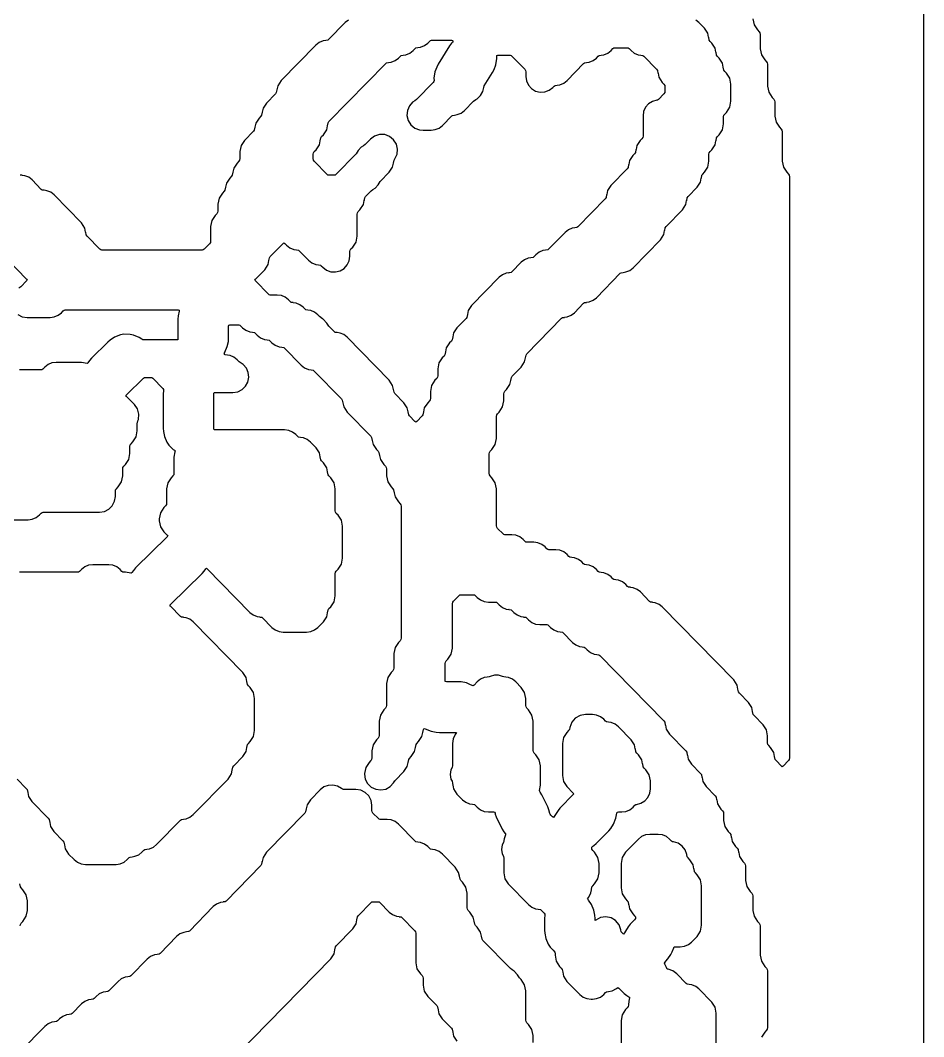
# Model space of a CAD drawing. Header units: millimetres. Extents: x 10 to 410, y 18 to 283.
# Drawn here: x 113.76 to 142.27, y 220 to 252.06 of the extents above; entities that cross this region are included whole.
import ezdxf

# ---------------------------------------------------------------- set-up
doc = ezdxf.new("R2010")
doc.units = ezdxf.units.MM
doc.layers.add('CUT', color=1, linetype='Continuous')

msp = doc.modelspace()

# ---------------------------------------------------------------- linework, layer by layer
at = {"layer": 'CUT'}
for points in [[(121.134, 157), (129.134, 157), (129.134, 160), (142.2679, 160), (142.2679, 280), (129.134, 280), (129.134, 283), (121.134, 283), (121.134, 280), (100.134, 280), (100.134, 283), (92.134, 283), (92.134, 280), (79, 280), (79, 160), (92.134, 160), (92.134, 157), (100.134, 157), (100.134, 160), (121.134, 160)], [(121.4755, 244.1918), (121.5812, 244.3527), (121.6058, 244.4782), (121.6088, 244.4776), (121.627, 244.5702), (121.6522, 244.6085), (122.0528, 245.0179), (122.0807, 245.0385), (122.1086, 245.0179), (122.1649, 244.9604), (122.2691, 244.8789), (122.3911, 244.8276), (122.4772, 244.8161), (122.477, 244.8145), (122.5414, 244.8059), (122.5664, 244.7864), (122.8586, 244.4878), (122.9628, 244.4063), (123.0848, 244.3551), (123.171, 244.3436), (123.1708, 244.3419), (123.2352, 244.3334), (123.2602, 244.3138), (123.3046, 244.2684), (123.4221, 244.1794), (123.5604, 244.1286), (123.7076, 244.1202), (123.8508, 244.1552), (123.9775, 244.2304), (124.0769, 244.3393), (124.1402, 244.4724), (124.1619, 244.6182), (124.1619, 244.7616), (124.1707, 244.8065), (124.1959, 244.8448), (124.2505, 244.9006), (124.3561, 245.0615), (124.3932, 245.2504), (124.3932, 245.943), (124.402, 245.988), (124.4271, 246.0263), (124.4817, 246.0821), (124.5874, 246.243), (124.612, 246.3685), (124.6151, 246.3679), (124.6332, 246.4605), (124.6584, 246.4988), (124.8324, 246.6767), (124.8863, 246.7188), (124.9574, 246.762), (125.0556, 246.872), (125.1209, 246.9714), (125.4067, 247.2635), (125.5123, 247.4244), (125.537, 247.5499), (125.54, 247.5493), (125.5582, 247.642), (125.5861, 247.6845), (125.6522, 247.8335), (125.6668, 247.9959), (125.6283, 248.1544), (125.541, 248.292), (125.414, 248.3943), (125.2608, 248.4502), (125.0978, 248.4539), (124.9423, 248.405), (124.8108, 248.3086), (124.6476, 248.1419), (124.5937, 248.0997), (124.5227, 248.0566), (124.4245, 247.9466), (124.3592, 247.8471), (123.7226, 247.1967), (123.6976, 247.1772), (123.6662, 247.173), (123.5014, 247.173), (123.4699, 247.1772), (123.4449, 247.1967), (123.0396, 247.6109), (123.0145, 247.6492), (123.0057, 247.6941), (123.0057, 247.8333), (123.0145, 247.8783), (123.0396, 247.9166), (123.0943, 247.9724), (123.1999, 248.1333), (123.2245, 248.2588), (123.2276, 248.2582), (123.2457, 248.3508), (123.2709, 248.3891), (123.3255, 248.445), (123.4311, 248.6058), (123.4558, 248.7314), (123.4588, 248.7308), (123.477, 248.8234), (123.5021, 248.8617), (125.2949, 250.6936), (125.3199, 250.7131), (125.3843, 250.7217), (125.3841, 250.7233), (125.4703, 250.7348), (125.5922, 250.7861), (125.6965, 250.8676), (125.7574, 250.9298), (125.7824, 250.9494), (125.8468, 250.958), (125.8466, 250.9596), (125.9327, 250.9711), (126.0547, 251.0224), (126.1589, 251.1039), (126.2199, 251.1661), (126.2449, 251.1857), (126.3093, 251.1943), (126.3091, 251.1959), (126.3952, 251.2074), (126.5172, 251.2587), (126.6214, 251.3402), (126.6824, 251.4024), (126.7074, 251.422), (126.7388, 251.4262), (127.3661, 251.4262), (127.3976, 251.422), (127.4085, 251.4134), (127.419, 251.3987), (127.4002, 251.3709), (127.364, 251.3319), (127.3047, 251.2539), (126.9448, 250.669), (126.9019, 250.5809), (126.845, 250.4277), (126.8141, 250.235), (126.817, 250.1575), (126.8139, 250.1253), (126.7946, 250.0994), (126.2664, 249.5596), (126.2124, 249.5174), (126.1414, 249.4743), (126.0432, 249.3643), (126.0425, 249.3633), (125.9766, 249.2148), (125.9618, 249.053), (125.9996, 248.895), (126.0861, 248.7575), (126.212, 248.655), (126.3643, 248.5982), (126.4744, 248.5949), (126.4744, 248.5907), (126.7266, 248.5907), (126.8577, 248.6082), (126.9797, 248.6595), (127.0839, 248.741), (127.3761, 249.0395), (127.4011, 249.0591), (127.4655, 249.0677), (127.4653, 249.0693), (127.5515, 249.0808), (127.6734, 249.1321), (127.7777, 249.2136), (128.0652, 249.5074), (128.1337, 249.558), (128.1791, 249.581), (128.2865, 249.6846), (128.3585, 249.8153), (128.3841, 249.9392), (128.403, 249.9857), (128.6674, 250.4154), (128.7103, 250.5035), (128.7672, 250.6567), (128.7981, 250.8494), (128.7957, 250.9133), (128.8, 250.948), (128.8344, 250.9536), (129.2161, 250.9536), (129.2476, 250.9494), (129.2726, 250.9298), (129.6779, 250.5157), (129.703, 250.4774), (129.7118, 250.4324), (129.7118, 250.289), (129.7335, 250.1433), (129.7968, 250.0101), (129.8962, 249.9013), (130.023, 249.8261), (130.1662, 249.7911), (130.3133, 249.7995), (130.4517, 249.8503), (130.5692, 249.9393), (130.6136, 249.9847), (130.6386, 250.0042), (130.703, 250.0128), (130.7027, 250.0144), (130.7889, 250.0259), (130.9109, 250.0772), (131.0151, 250.1587), (131.5386, 250.6936), (131.5636, 250.7131), (131.628, 250.7217), (131.6277, 250.7233), (131.7139, 250.7348), (131.8359, 250.7861), (131.9401, 250.8676), (132.0011, 250.9298), (132.0261, 250.9494), (132.0904, 250.958), (132.0902, 250.9596), (132.1764, 250.9711), (132.2984, 251.0224), (132.4026, 251.1039), (132.4635, 251.1661), (132.4885, 251.1857), (132.52, 251.1899), (132.9161, 251.1899), (132.9475, 251.1857), (132.9725, 251.1661), (133.0335, 251.1039), (133.1377, 251.0224), (133.2597, 250.9711), (133.3458, 250.9596), (133.3456, 250.958), (133.41, 250.9494), (133.435, 250.9298), (133.8403, 250.5157), (133.8654, 250.4774), (133.8836, 250.3848), (133.8867, 250.3854), (133.9113, 250.2598), (134.0169, 250.099), (134.0715, 250.0431), (134.0967, 250.0048), (134.1055, 249.9599), (134.1055, 249.8207), (134.0967, 249.7757), (134.0715, 249.7374), (133.8975, 249.5596), (133.8725, 249.5401), (133.8456, 249.5365), (133.7077, 249.4974), (133.5866, 249.4207), (133.4922, 249.3129), (133.4323, 249.1827), (133.4118, 249.0409), (133.4118, 248.403), (133.403, 248.358), (133.3778, 248.3197), (133.3232, 248.2639), (133.2176, 248.103), (133.1929, 247.9775), (133.1899, 247.9781), (133.1717, 247.8855), (133.1466, 247.8471), (133.0919, 247.7913), (132.9863, 247.6305), (132.9617, 247.5049), (132.9586, 247.5055), (132.9405, 247.4129), (132.9153, 247.3746), (132.3982, 246.8462), (132.2926, 246.6853), (132.2679, 246.5598), (132.2649, 246.5604), (132.2467, 246.4677), (132.2216, 246.4294), (131.3538, 245.5427), (131.3288, 245.5232), (131.2644, 245.5146), (131.2646, 245.513), (131.1784, 245.5015), (131.0565, 245.4502), (130.9522, 245.3687), (130.4288, 244.8339), (130.4038, 244.8143), (130.3394, 244.8057), (130.3396, 244.8041), (130.2534, 244.7926), (130.1315, 244.7413), (130.0272, 244.6598), (129.9663, 244.5976), (129.9413, 244.578), (129.8769, 244.5694), (129.8771, 244.5678), (129.791, 244.5563), (129.669, 244.505), (129.5648, 244.4236), (129.2726, 244.125), (129.2476, 244.1055), (129.1832, 244.0969), (129.1834, 244.0953), (129.0972, 244.0838), (128.9752, 244.0325), (128.871, 243.951), (128.0045, 243.0656), (127.8989, 242.9047), (127.8743, 242.7792), (127.8712, 242.7798), (127.853, 242.6871), (127.8279, 242.6488), (127.542, 242.3567), (127.4364, 242.1959), (127.4118, 242.0703), (127.4087, 242.0709), (127.3905, 241.9783), (127.3654, 241.94), (127.3108, 241.8842), (127.2051, 241.7233), (127.1805, 241.5977), (127.1775, 241.5983), (127.1593, 241.5057), (127.1341, 241.4674), (127.0795, 241.4116), (126.9739, 241.2507), (126.9369, 241.0619), (126.9369, 240.8418), (126.928, 240.7968), (126.9029, 240.7585), (126.8483, 240.7027), (126.7427, 240.5419), (126.7056, 240.353), (126.7056, 240.133), (126.6968, 240.088), (126.6716, 240.0497), (126.617, 239.9939), (126.5114, 239.833), (126.4868, 239.7074), (126.4837, 239.708), (126.4656, 239.6154), (126.4404, 239.5771), (126.271, 239.404), (126.2431, 239.3834), (126.2152, 239.404), (126.0458, 239.5771), (126.0207, 239.6154), (126.0025, 239.708), (125.9995, 239.7074), (125.9748, 239.833), (125.8692, 239.9939), (125.5834, 240.286), (125.5582, 240.3243), (125.54, 240.4169), (125.537, 240.4163), (125.5123, 240.5419), (125.4067, 240.7027), (124.0777, 242.0607), (123.9735, 242.1422), (123.8515, 242.1935), (123.7653, 242.205), (123.7656, 242.2066), (123.7012, 242.2152), (123.6762, 242.2347), (123.5021, 242.4125), (123.4385, 242.5095), (123.3248, 242.6319), (123.299, 242.6455), (123.209, 242.7121), (123.1527, 242.7696), (123.0485, 242.851), (122.9265, 242.9023), (122.8404, 242.9138), (122.8406, 242.9154), (122.7762, 242.924), (122.7512, 242.9436), (122.6902, 243.0058), (122.586, 243.0873), (122.464, 243.1386), (122.3779, 243.1501), (122.3781, 243.1517), (122.3137, 243.1603), (122.2887, 243.1799), (122.2278, 243.2421), (122.1235, 243.3236), (122.0016, 243.3749), (121.8704, 243.3924), (121.6514, 243.3924), (121.62, 243.3966), (121.595, 243.4161), (121.1828, 243.8372), (121.1631, 243.865), (121.1828, 243.8927)]]:
    msp.add_lwpolyline(points, close=True, dxfattribs=at)
for points in [[(124.1191, 252.0662), (124.0148, 251.9847), (123.4914, 251.4499), (123.4664, 251.4304), (123.402, 251.4218), (123.4022, 251.4202), (123.316, 251.4087), (123.1941, 251.3574), (123.0898, 251.2759), (121.9921, 250.1542), (121.8865, 249.9933), (121.8618, 249.8678), (121.8588, 249.8684), (121.8406, 249.7757), (121.8155, 249.7374), (121.5296, 249.4453), (121.424, 249.2845), (121.3994, 249.1589), (121.3963, 249.1595), (121.3781, 249.0669), (121.353, 249.0286), (121.2984, 248.9728), (121.1927, 248.8119), (121.1681, 248.6863), (121.165, 248.6869), (121.1469, 248.5943), (121.1217, 248.556), (120.8359, 248.2639), (120.7302, 248.103), (120.6932, 247.9142), (120.6932, 247.6941), (120.6844, 247.6492), (120.6592, 247.6109), (120.6046, 247.555), (120.499, 247.3942), (120.4744, 247.2686), (120.4713, 247.2692), (120.4531, 247.1766), (120.428, 247.1383), (120.3734, 247.0825), (120.2677, 246.9216), (120.2431, 246.796), (120.2401, 246.7966), (120.2219, 246.704), (120.1967, 246.6657), (120.1421, 246.6099), (120.0365, 246.449), (119.9995, 246.2602), (119.9995, 246.0401), (119.9906, 245.9952), (119.9655, 245.9569), (119.9109, 245.901), (119.8053, 245.7402), (119.7682, 245.5513), (119.7682, 245.095), (119.7594, 245.05), (119.7342, 245.0117), (119.5602, 244.8339), (119.5352, 244.8143), (119.5037, 244.8101), (116.3327, 244.8101), (116.3013, 244.8143), (116.2763, 244.8339), (115.871, 245.248), (115.8458, 245.2863), (115.8277, 245.3789), (115.8246, 245.3783), (115.8, 245.5039), (115.6944, 245.6648), (114.8279, 246.5501), (114.7236, 246.6316), (114.6017, 246.6829), (114.5155, 246.6944), (114.5157, 246.696), (114.4513, 246.7046), (114.4263, 246.7242), (114.1341, 247.0227), (114.0299, 247.1042), (113.9079, 247.1555), (113.8217, 247.167), (113.822, 247.1686), (113.7576, 247.1772)], [(136.8805, 252.1027), (136.9175, 251.9138), (137.0231, 251.753), (137.0777, 251.6972), (137.1029, 251.6588), (137.1117, 251.6139), (137.1117, 251.1575), (137.1488, 250.9687), (137.2544, 250.8078), (137.309, 250.752), (137.3341, 250.7137), (137.343, 250.6687), (137.343, 249.9761), (137.38, 249.7873), (137.4856, 249.6264), (137.5402, 249.5706), (137.5654, 249.5323), (137.5742, 249.4873), (137.5742, 249.031), (137.6112, 248.8421), (137.7169, 248.6812), (137.7715, 248.6254), (137.7966, 248.5871), (137.8055, 248.5422), (137.8055, 247.6132), (137.8425, 247.4244), (137.9481, 247.2635), (138.0027, 247.2077), (138.0279, 247.1694), (138.0367, 247.1244), (138.0367, 228.7912), (138.0279, 228.7462), (138.0027, 228.7079), (137.8334, 228.5348), (137.8055, 228.5142), (137.7776, 228.5348), (137.6082, 228.7079), (137.583, 228.7462), (137.5649, 228.8388), (137.5618, 228.8382), (137.5372, 228.9638), (137.4316, 229.1247), (137.3769, 229.1805), (137.3518, 229.2188), (137.343, 229.2638), (137.343, 229.4838), (137.3059, 229.6727), (137.2003, 229.8335), (136.9144, 230.1256), (136.8893, 230.1639), (136.8711, 230.2566), (136.8681, 230.256), (136.8434, 230.3815), (136.7378, 230.5424), (136.4519, 230.8345), (136.4268, 230.8728), (136.4086, 230.9654), (136.4056, 230.9648), (136.3809, 231.0904), (136.2753, 231.2513), (134.0213, 233.5544), (133.9171, 233.6358), (133.7951, 233.6871), (133.709, 233.6986), (133.7092, 233.7002), (133.6448, 233.7088), (133.6198, 233.7284), (133.3276, 234.0269), (133.2234, 234.1084), (133.1014, 234.1597), (133.0152, 234.1712), (133.0154, 234.1728), (132.951, 234.1814), (132.926, 234.201), (132.8651, 234.2632), (132.7609, 234.3447), (132.6389, 234.396), (132.5527, 234.4075), (132.5529, 234.4091), (132.4885, 234.4177), (132.4635, 234.4372), (132.4026, 234.4995), (132.2984, 234.581), (132.1764, 234.6323), (132.0902, 234.6438), (132.0904, 234.6454), (132.0261, 234.654), (132.0011, 234.6735), (131.9401, 234.7358), (131.8359, 234.8173), (131.7139, 234.8686), (131.6277, 234.8801), (131.628, 234.8817), (131.5636, 234.8903), (131.5386, 234.9098), (131.4776, 234.9721), (131.3734, 235.0536), (131.2514, 235.1049), (131.1652, 235.1164), (131.1655, 235.118), (131.1011, 235.1266), (131.0761, 235.1461), (131.0151, 235.2084), (130.9109, 235.2899), (130.7889, 235.3411), (130.6578, 235.3586), (130.4388, 235.3586), (130.4073, 235.3628), (130.3823, 235.3824), (130.3214, 235.4447), (130.2172, 235.5261), (130.0952, 235.5774), (129.964, 235.5949), (129.745, 235.5949), (129.7136, 235.5991), (129.6886, 235.6187), (129.6276, 235.6809), (129.5234, 235.7624), (129.4014, 235.8137), (129.2703, 235.8312), (129.0513, 235.8312), (129.0198, 235.8354), (128.9948, 235.855), (128.8208, 236.0328), (128.7957, 236.0711), (128.7868, 236.1161), (128.7868, 237.2813), (128.7498, 237.4701), (128.6442, 237.631), (128.5896, 237.6868), (128.5644, 237.7251), (128.5556, 237.7701), (128.5556, 238.3818), (128.5644, 238.4268), (128.5896, 238.4651), (128.6442, 238.5209), (128.7498, 238.6818), (128.7868, 238.8706), (128.7868, 239.5632), (128.7957, 239.6082), (128.8208, 239.6465), (128.8754, 239.7023), (128.981, 239.8632), (129.0181, 240.0521), (129.0181, 240.2721), (129.0269, 240.3171), (129.0521, 240.3554), (129.1067, 240.4112), (129.2123, 240.5721), (129.2369, 240.6976), (129.24, 240.697), (129.2581, 240.7897), (129.2833, 240.828), (129.5692, 241.1201), (129.6748, 241.2809), (129.6994, 241.4065), (129.7025, 241.4059), (129.7206, 241.4985), (129.7458, 241.5368), (130.8448, 242.6598), (130.8698, 242.6793), (130.9342, 242.6879), (130.934, 242.6895), (131.0202, 242.701), (131.1421, 242.7523), (131.2464, 242.8338), (131.5386, 243.1324), (131.5636, 243.1519), (131.628, 243.1605), (131.6277, 243.1621), (131.7139, 243.1736), (131.8359, 243.2249), (131.9401, 243.3064), (132.6948, 244.0775), (132.7198, 244.0971), (132.7842, 244.1057), (132.784, 244.1073), (132.8701, 244.1188), (132.9921, 244.1701), (133.0963, 244.2515), (133.9629, 245.1369), (134.0685, 245.2978), (134.0931, 245.4234), (134.0962, 245.4228), (134.1143, 245.5154), (134.1395, 245.5537), (134.6566, 246.0821), (134.7622, 246.243), (134.7868, 246.3685), (134.7899, 246.3679), (134.8081, 246.4605), (134.8332, 246.4988), (135.1191, 246.7909), (135.2247, 246.9518), (135.2493, 247.0774), (135.2524, 247.0768), (135.2706, 247.1694), (135.2957, 247.2077), (135.3503, 247.2635), (135.456, 247.4244), (135.493, 247.6132), (135.493, 247.8333), (135.5018, 247.8783), (135.527, 247.9166), (135.5816, 247.9724), (135.6872, 248.1333), (135.7118, 248.2588), (135.7149, 248.2582), (135.7331, 248.3508), (135.7582, 248.3891), (135.8128, 248.445), (135.9184, 248.6058), (135.9555, 248.7947), (135.9555, 249.0147), (135.9643, 249.0597), (135.9895, 249.098), (136.0441, 249.1538), (136.1497, 249.3147), (136.1867, 249.5035), (136.1867, 250.0408), (136.1497, 250.2296), (136.0441, 250.3905), (135.9895, 250.4463), (135.9643, 250.4846), (135.9461, 250.5772), (135.9431, 250.5766), (135.9184, 250.7022), (135.8128, 250.8631), (135.7582, 250.9189), (135.7331, 250.9572), (135.7149, 251.0498), (135.7118, 251.0492), (135.6872, 251.1748), (135.5816, 251.3356), (135.527, 251.3915), (135.5018, 251.4298), (135.4836, 251.5224), (135.4806, 251.5218), (135.456, 251.6473), (135.3503, 251.8082), (135.1776, 251.9847), (135.0733, 252.0662)], [(113.0853, 244.7864), (113.9599, 243.8927), (113.9797, 243.865), (113.9599, 243.8372), (113.779, 243.6524), (113.7209, 243.607)], [(113.6895, 242.7736), (113.8257, 242.7066), (113.9758, 242.6835), (114.7018, 242.6835), (114.8329, 242.701), (114.9549, 242.7523), (115.0591, 242.8338), (115.12, 242.8961), (115.1451, 242.9156), (115.1765, 242.9198), (118.7471, 242.9198), (118.7783, 242.9152), (118.7768, 242.8837), (118.7466, 242.7318), (118.737, 242.6343), (118.737, 242.014), (118.7316, 241.9801), (118.6976, 241.9747), (117.6665, 241.9747), (117.6306, 241.9801), (117.5979, 241.9959), (117.5175, 242.0508), (117.3381, 242.1274), (117.2273, 242.1507), (117.0322, 242.1528), (116.9209, 242.1319), (116.7399, 242.0592), (116.603, 241.9699), (116.5266, 241.9085), (116.0064, 241.3994), (115.9434, 241.3244), (115.8969, 241.2564), (115.8746, 241.2322), (115.8678, 241.2348), (115.6943, 241.2658), (114.8911, 241.2658), (114.7599, 241.2483), (114.638, 241.197), (114.5337, 241.1155), (114.4728, 241.0533), (114.4478, 241.0337), (114.4163, 241.0295), (113.7348, 241.0295)], [(113.6672, 228.1243), (113.9531, 227.8322), (113.9782, 227.7939), (113.9964, 227.7012), (113.9995, 227.7018), (114.0241, 227.5763), (114.1297, 227.4154), (114.6468, 226.887), (114.672, 226.8487), (114.6901, 226.7561), (114.6932, 226.7567), (114.7178, 226.6311), (114.8234, 226.4703), (115.1093, 226.1782), (115.1345, 226.1399), (115.1526, 226.0472), (115.1557, 226.0478), (115.1803, 225.9223), (115.2859, 225.7614), (115.4587, 225.5849), (115.5629, 225.5034), (115.6849, 225.4521), (115.816, 225.4346), (116.783, 225.4346), (116.9141, 225.4521), (117.0361, 225.5034), (117.1403, 225.5849), (117.2013, 225.6471), (117.2263, 225.6667), (117.2907, 225.6753), (117.2904, 225.6769), (117.3766, 225.6884), (117.4986, 225.7397), (117.6028, 225.8212), (117.6638, 225.8834), (117.6888, 225.903), (117.7532, 225.9116), (117.7529, 225.9132), (117.8391, 225.9247), (117.9611, 225.976), (118.0653, 226.0575), (118.82, 226.8286), (118.845, 226.8481), (118.9094, 226.8567), (118.9092, 226.8583), (118.9954, 226.8698), (119.1173, 226.9211), (119.2216, 227.0026), (120.3193, 228.1243), (120.4249, 228.2851), (120.4495, 228.4107), (120.4526, 228.4101), (120.4708, 228.5027), (120.4959, 228.541), (120.7818, 228.8331), (120.8874, 228.994), (120.912, 229.1196), (120.9151, 229.119), (120.9333, 229.2116), (120.9584, 229.2499), (121.013, 229.3057), (121.1187, 229.4666), (121.1557, 229.6554), (121.1557, 230.6652), (121.1187, 230.8541), (121.013, 231.015), (120.9584, 231.0708), (120.9333, 231.1091), (120.9151, 231.2017), (120.912, 231.2011), (120.8874, 231.3267), (120.7818, 231.4875), (119.2216, 233.0818), (119.1173, 233.1633), (118.9954, 233.2146), (118.9092, 233.2261), (118.9094, 233.2277), (118.845, 233.2363), (118.82, 233.2558), (118.5053, 233.5773), (118.4854, 233.6054), (118.5059, 233.633), (119.5056, 234.6114), (119.5686, 234.6865), (119.6151, 234.7545), (119.6366, 234.7776), (119.6618, 234.7586), (121.0086, 233.3823), (121.1129, 233.3009), (121.2348, 233.2496), (121.321, 233.2381), (121.3208, 233.2365), (121.3852, 233.2279), (121.4102, 233.2083), (121.7024, 232.9098), (121.8066, 232.8283), (121.9286, 232.777), (122.0597, 232.7595), (122.7954, 232.7595), (122.9265, 232.777), (123.0485, 232.8283), (123.1527, 232.9098), (123.3255, 233.0863), (123.4311, 233.2472), (123.4558, 233.3727), (123.4588, 233.3721), (123.477, 233.4648), (123.5021, 233.5031), (123.5568, 233.5589), (123.6624, 233.7197), (123.6994, 233.9086), (123.6994, 234.6012), (123.7082, 234.6462), (123.7334, 234.6845), (123.788, 234.7403), (123.8936, 234.9012), (123.9307, 235.09), (123.9307, 236.0998), (123.8936, 236.2887), (123.788, 236.4496), (123.7334, 236.5054), (123.7082, 236.5437), (123.6994, 236.5886), (123.6994, 237.2813), (123.6624, 237.4701), (123.5568, 237.631), (123.5021, 237.6868), (123.477, 237.7251), (123.4588, 237.8177), (123.4558, 237.8171), (123.4311, 237.9427), (123.3255, 238.1036), (123.2709, 238.1594), (123.2457, 238.1977), (123.2276, 238.2903), (123.2245, 238.2897), (123.1999, 238.4153), (123.0943, 238.5761), (122.9215, 238.7527), (122.8173, 238.8342), (122.6953, 238.8854), (122.6091, 238.897), (122.6093, 238.8986), (122.5449, 238.9072), (122.5199, 238.9267), (122.459, 238.989), (122.3548, 239.0704), (122.2328, 239.1217), (122.1017, 239.1392), (119.9138, 239.1392), (119.8799, 239.1446), (119.8745, 239.1786), (119.8745, 240.2813), (119.8799, 240.3153), (119.9138, 240.3207), (120.4733, 240.3207), (120.6233, 240.3437), (120.7596, 240.4108), (120.8694, 240.5156), (120.9427, 240.6485), (120.9727, 240.7974), (120.9567, 240.9483), (120.8961, 241.0876), (120.7965, 241.2022), (120.7281, 241.2441), (120.67, 241.2896), (120.609, 241.3518), (120.5048, 241.4333), (120.3828, 241.4846), (120.2966, 241.4961), (120.2969, 241.4977), (120.2325, 241.5063), (120.2164, 241.5189), (120.1999, 241.5429), (120.2153, 241.5776), (120.2208, 241.5858), (120.2955, 241.7661), (120.3274, 241.9264), (120.337, 242.0239), (120.337, 242.4079), (120.3424, 242.4419), (120.3763, 242.4473), (120.66, 242.4473), (120.6914, 242.4431), (120.7164, 242.4235), (120.7774, 242.3612), (120.8816, 242.2798), (121.0036, 242.2285), (121.0898, 242.217), (121.0895, 242.2154), (121.1539, 242.2068), (121.1789, 242.1872), (121.2399, 242.125), (121.3441, 242.0435), (121.4661, 241.9922), (121.5523, 241.9807), (121.552, 241.9791), (121.6164, 241.9705), (121.6414, 241.9509), (121.7024, 241.8887), (121.8066, 241.8072), (121.9286, 241.7559), (122.0147, 241.7444), (122.0145, 241.7428), (122.0789, 241.7342), (122.1039, 241.7147), (122.6274, 241.1798), (122.7316, 241.0983), (122.8536, 241.047), (122.9397, 241.0355), (122.9395, 241.0339), (123.0039, 241.0253), (123.0289, 241.0058), (123.8967, 240.1191), (123.9218, 240.0808), (123.94, 239.9882), (123.9431, 239.9888), (123.9677, 239.8632), (124.0733, 239.7023), (124.8217, 238.9377), (124.8468, 238.8994), (124.865, 238.8067), (124.8681, 238.8073), (124.8927, 238.6818), (124.9983, 238.5209), (125.0529, 238.4651), (125.0781, 238.4268), (125.0962, 238.3342), (125.0993, 238.3348), (125.1239, 238.2092), (125.2295, 238.0483), (125.2842, 237.9925), (125.3093, 237.9542), (125.3181, 237.9092), (125.3181, 237.6892), (125.3552, 237.5003), (125.4608, 237.3395), (125.5154, 237.2837), (125.5406, 237.2453), (125.5587, 237.1527), (125.5618, 237.1533), (125.5864, 237.0278), (125.692, 236.8669), (125.7467, 236.8111), (125.7718, 236.7728), (125.7806, 236.7278), (125.7806, 232.5718), (125.7718, 232.5268), (125.7467, 232.4885), (125.692, 232.4327), (125.5864, 232.2718), (125.5494, 232.083), (125.5494, 231.6266), (125.5406, 231.5817), (125.5154, 231.5433), (125.4608, 231.4875), (125.3552, 231.3267), (125.3181, 231.1378), (125.3181, 230.4452), (125.3093, 230.4002), (125.2842, 230.3619), (125.2295, 230.3061), (125.1239, 230.1452), (125.0869, 229.9564), (125.0869, 229.5), (125.0781, 229.4551), (125.0529, 229.4168), (124.9983, 229.361), (124.8927, 229.2001), (124.8556, 229.0112), (124.8556, 228.7912), (124.8468, 228.7462), (124.8189, 228.7037), (124.8183, 228.7023), (124.8108, 228.6968), (124.7671, 228.6521), (124.6614, 228.4912), (124.6244, 228.3024), (124.6244, 228.2804), (124.6498, 228.1231), (124.7234, 227.9818), (124.8377, 227.8708), (124.9812, 227.8014), (125.1392, 227.7807), (125.2957, 227.8107), (125.4348, 227.8885), (125.5424, 228.006), (125.5861, 228.0726), (125.5867, 228.0741), (125.5942, 228.0796), (125.8692, 228.3606), (125.9748, 228.5214), (125.9995, 228.647), (126.0025, 228.6464), (126.0207, 228.739), (126.0458, 228.7773), (126.1005, 228.8331), (126.2061, 228.994), (126.2307, 229.1196), (126.2338, 229.119), (126.2519, 229.2116), (126.2771, 229.2499), (126.3317, 229.3057), (126.4373, 229.4666), (126.462, 229.5921), (126.465, 229.5915), (126.4832, 229.6842), (126.5006, 229.7108), (126.5192, 229.7241), (126.5941, 229.691), (126.5951, 229.6933), (126.7283, 229.6381), (126.8886, 229.6062), (126.9861, 229.5966), (127.4994, 229.5966), (127.5294, 229.5916), (127.4887, 229.533), (127.4222, 229.3972), (127.3994, 229.2478), (127.3994, 228.5549), (127.3857, 228.4855), (127.3521, 228.4132), (127.3312, 228.27), (127.3521, 228.1268), (127.3857, 228.0546), (127.4087, 227.9375), (127.4118, 227.9381), (127.4364, 227.8126), (127.542, 227.6517), (127.7148, 227.4752), (127.819, 227.3937), (127.941, 227.3424), (128.0272, 227.3309), (128.0269, 227.3293), (128.0913, 227.3207), (128.1163, 227.3012), (128.1773, 227.2389), (128.2815, 227.1574), (128.4035, 227.1061), (128.5346, 227.0886), (128.6904, 227.0886), (128.7268, 227.0826), (128.742, 227.0489), (128.7494, 227.0209), (128.7836, 226.929), (128.9716, 226.5449), (129.0231, 226.4615), (129.0613, 226.4114), (129.0784, 226.3796), (129.0691, 226.3609), (129.0266, 226.2353), (129.0045, 226.1226), (128.9708, 226.0504), (128.9499, 225.9072), (128.9708, 225.764), (129.0045, 225.6918), (129.0181, 225.6223), (129.0181, 225.166), (129.0551, 224.9771), (129.1607, 224.8163), (129.796, 224.1672), (129.9002, 224.0857), (130.0222, 224.0344), (130.1084, 224.0229), (130.1082, 224.0213), (130.1726, 224.0127), (130.1976, 223.9931), (130.2889, 223.8998), (130.3106, 223.8689), (130.3093, 223.8311), (130.3089, 223.8289), (130.2993, 223.7313), (130.2993, 223.3573), (130.3089, 223.2597), (130.3408, 223.0994), (130.4155, 222.9192), (130.4784, 222.825), (130.5759, 222.7275), (130.5728, 222.7242), (130.6306, 222.6701), (130.6368, 222.6324), (130.6368, 222.5668), (130.6738, 222.378), (130.7795, 222.2171), (130.8341, 222.1613), (130.8592, 222.123), (130.8774, 222.0304), (130.8805, 222.031), (130.9051, 221.9054), (131.0107, 221.7445), (131.4147, 221.3317), (131.519, 221.2502), (131.6409, 221.1989), (131.7721, 221.1814), (131.814, 221.1814), (131.9452, 221.1989), (132.0671, 221.2502), (132.1714, 221.3317), (132.2323, 221.394), (132.2573, 221.4135), (132.3217, 221.4221), (132.3214, 221.4242), (132.4384, 221.443), (132.5796, 221.5164), (132.6211, 221.5472), (132.6491, 221.5273), (132.822, 221.3581), (132.8984, 221.2967), (132.9674, 221.2517), (132.992, 221.2299), (132.9767, 221.1856), (132.9493, 221.0223), (132.9493, 220.9937), (132.9405, 220.9487), (132.9153, 220.9104), (132.8607, 220.8546), (132.7551, 220.6938), (132.718, 220.5049), (132.718, 219.2588)], [(113.0411, 236.3038), (114.008, 236.3038), (114.1392, 236.3213), (114.2611, 236.3726), (114.3654, 236.4541), (114.4263, 236.5163), (114.4513, 236.5359), (114.4828, 236.5401), (116.262, 236.5401), (116.4165, 236.5646), (116.5559, 236.6356), (116.6665, 236.7462), (116.7375, 236.8856), (116.762, 237.0401), (116.762, 237.2004), (116.7708, 237.2453), (116.796, 237.2837), (116.8506, 237.3395), (116.9562, 237.5003), (116.9933, 237.6892), (116.9933, 237.9092), (117.0021, 237.9542), (117.0272, 237.9925), (117.0818, 238.0483), (117.1875, 238.2092), (117.2245, 238.398), (117.2245, 238.6181), (117.2333, 238.6631), (117.2585, 238.7014), (117.3131, 238.7572), (117.4187, 238.9181), (117.4558, 239.1069), (117.4558, 239.327), (117.4748, 239.424), (117.4947, 239.4696), (117.5069, 239.6378), (117.4625, 239.8005), (117.3666, 239.9392), (117.1178, 240.1934), (117.0979, 240.2214), (117.1184, 240.249), (117.6528, 240.772), (117.6828, 240.7933), (117.6852, 240.7933), (117.6906, 240.7932), (117.885, 240.7932), (117.9165, 240.7891), (117.9415, 240.7695), (118.2641, 240.4399), (118.2858, 240.4089), (118.2845, 240.3711), (118.2841, 240.369), (118.2745, 240.2714), (118.2745, 239.1885), (118.2841, 239.0909), (118.316, 238.9306), (118.3906, 238.7504), (118.4535, 238.6562), (118.5915, 238.5183), (118.6254, 238.4956), (118.6497, 238.4737), (118.6399, 238.4455), (118.612, 238.2809), (118.612, 237.7701), (118.6032, 237.7251), (118.578, 237.6868), (118.5234, 237.631), (118.4178, 237.4701), (118.3807, 237.2813), (118.3807, 236.8249), (118.3719, 236.78), (118.3468, 236.7417), (118.2921, 236.6858), (118.1865, 236.525), (118.1495, 236.3361), (118.1495, 236.2715), (118.1865, 236.0826), (118.2921, 235.9217), (118.3942, 235.8175), (118.4141, 235.7894), (118.3936, 235.7618), (117.3939, 234.7834), (117.3309, 234.7083), (117.2844, 234.6403), (117.2621, 234.6162), (117.2553, 234.6187), (117.0818, 234.6498), (117.0265, 234.6498), (116.995, 234.654), (116.97, 234.6735), (116.9091, 234.7358), (116.8048, 234.8173), (116.6829, 234.8686), (116.5517, 234.8861), (116.0473, 234.8861), (115.9162, 234.8686), (115.7942, 234.8173), (115.69, 234.7358), (115.629, 234.6735), (115.604, 234.654), (115.5726, 234.6498), (113.7348, 234.6498)], [(135.7242, 219.2588), (135.7242, 220.7412), (135.6872, 220.93), (135.5816, 221.0909), (135.1776, 221.5037), (135.0733, 221.5852), (134.9514, 221.6365), (134.8652, 221.648), (134.8654, 221.6496), (134.801, 221.6582), (134.776, 221.6778), (134.475, 221.9853), (134.35, 222.0783), (134.2025, 222.1283), (134.1752, 222.133), (134.1548, 222.1843), (134.1028, 222.2822), (134.1009, 222.285), (134.085, 222.3198), (134.1067, 222.3513), (134.1366, 222.3819), (134.198, 222.4583), (134.286, 222.5932), (134.3313, 222.6802), (134.3798, 222.8009), (134.3971, 222.8304), (134.4309, 222.8354), (134.589, 222.8354), (134.7201, 222.8529), (134.8421, 222.9042), (134.9463, 222.9857), (135.1191, 223.1623), (135.2247, 223.3231), (135.2617, 223.512), (135.2617, 224.7581), (135.2247, 224.9469), (135.1191, 225.1078), (135.0645, 225.1636), (135.0393, 225.2019), (135.0211, 225.2945), (135.0181, 225.2939), (134.9935, 225.4195), (134.8878, 225.5804), (134.8332, 225.6362), (134.8081, 225.6745), (134.7944, 225.7441), (134.7414, 225.8897), (134.6464, 226.012), (134.5185, 226.0994), (134.3699, 226.1435), (134.3385, 226.1477), (134.3135, 226.1672), (134.2526, 226.2295), (134.1483, 226.311), (134.0264, 226.3622), (133.8952, 226.3797), (133.622, 226.3797), (133.4909, 226.3622), (133.3689, 226.311), (133.2647, 226.2295), (132.8607, 225.8167), (132.7551, 225.6558), (132.718, 225.4669), (132.718, 224.6934), (132.7551, 224.5046), (132.8607, 224.3437), (132.9153, 224.2879), (132.9405, 224.2496), (132.9586, 224.1569), (132.9617, 224.1575), (132.9863, 224.032), (133.0919, 223.8711), (133.1466, 223.8153), (133.1717, 223.777), (133.1768, 223.7508), (133.1717, 223.7245), (133.1466, 223.6862), (133.0075, 223.5442), (132.9462, 223.4678), (132.8581, 223.3328), (132.8297, 223.2783), (132.801, 223.2311), (132.7739, 223.2509), (132.752, 223.2733), (132.7268, 223.3116), (132.7145, 223.3745), (132.6549, 223.5316), (132.5467, 223.6601), (132.4021, 223.7455), (132.2373, 223.7781), (132.071, 223.7544), (131.922, 223.6769), (131.9033, 223.6628), (131.8993, 223.6899), (131.8993, 223.7313), (131.8897, 223.8289), (131.8578, 223.9892), (131.7832, 224.1694), (131.6901, 224.3087), (131.6794, 224.3248), (131.6783, 224.3273), (131.6641, 224.3509), (131.6976, 224.3969), (131.7686, 224.5363), (131.7833, 224.6296), (131.7837, 224.6295), (131.8019, 224.7221), (131.827, 224.7604), (131.8816, 224.8163), (131.9873, 224.9771), (132.0243, 225.166), (132.0243, 225.4669), (131.9873, 225.6558), (131.8816, 225.8167), (131.827, 225.8725), (131.8019, 225.9108), (131.7943, 225.9491), (131.7991, 225.9785), (131.8265, 226.0046), (131.8617, 226.0287), (131.9367, 226.0917), (132.3303, 226.4939), (132.3917, 226.5703), (132.481, 226.7072), (132.5538, 226.8882), (132.5834, 227.046), (132.5969, 227.082), (132.6348, 227.0886), (132.739, 227.0886), (132.8701, 227.1061), (132.9921, 227.1574), (133.0963, 227.2389), (133.1573, 227.3012), (133.1823, 227.3207), (133.2092, 227.3243), (133.347, 227.3634), (133.4681, 227.44), (133.5625, 227.5479), (133.6225, 227.6781), (133.643, 227.8199), (133.643, 228.0661), (133.606, 228.2549), (133.5004, 228.4158), (133.4457, 228.4716), (133.4206, 228.5099), (133.4024, 228.6026), (133.3994, 228.602), (133.3747, 228.7275), (133.2691, 228.8884), (133.2145, 228.9442), (133.1893, 228.9825), (133.1712, 229.0751), (133.1681, 229.0745), (133.1435, 229.2001), (133.0379, 229.361), (132.6339, 229.7738), (132.5296, 229.8553), (132.4077, 229.9065), (132.3215, 229.918), (132.3217, 229.9197), (132.2573, 229.9282), (132.2323, 229.9478), (132.1714, 230.0101), (132.0671, 230.0915), (131.9452, 230.1428), (131.814, 230.1603), (131.5939, 230.1603), (131.4252, 230.131), (131.2762, 230.0464), (131.1645, 229.9165), (131.1033, 229.7566), (131.0905, 229.6914), (131.0653, 229.6531), (131.0107, 229.5972), (130.9051, 229.4364), (130.8681, 229.2475), (130.8681, 228.2377), (130.9051, 228.0489), (131.0107, 227.888), (131.2103, 227.6841), (131.2289, 227.6585), (131.2186, 227.6484), (130.792, 227.2096), (130.7319, 227.1343), (130.6104, 226.9482), (130.6065, 226.9404), (130.5851, 226.9124), (130.559, 226.9319), (130.504, 226.988), (130.4851, 227.0131), (130.4732, 227.0423), (130.443, 227.1563), (130.4088, 227.2482), (130.2208, 227.6323), (130.1693, 227.7157), (130.1581, 227.7304), (130.142, 227.7592), (130.1445, 227.7663), (130.1743, 227.9362), (130.1743, 228.5387), (130.1373, 228.7275), (130.0317, 228.8884), (129.977, 228.9442), (129.9519, 228.9825), (129.9431, 229.0275), (129.9431, 229.9564), (129.906, 230.1452), (129.8004, 230.3061), (129.7458, 230.3619), (129.7206, 230.4002), (129.7118, 230.4452), (129.7118, 230.6652), (129.6748, 230.8541), (129.5692, 231.015), (129.3964, 231.1915), (129.2922, 231.273), (129.1702, 231.3243), (129.084, 231.3358), (129.0842, 231.3374), (129.0192, 231.3461), (128.9807, 231.3623), (128.853, 231.397), (128.7207, 231.397), (128.593, 231.3623), (128.5544, 231.3461), (128.4894, 231.3374), (128.4897, 231.3358), (128.4035, 231.3243), (128.2815, 231.273), (128.1773, 231.1915), (128.0795, 231.0916), (128.0483, 231.0692), (127.9734, 231.1023), (127.9724, 231.1), (127.8392, 231.1551), (127.6789, 231.187), (127.5814, 231.1966), (127.2075, 231.1966), (127.1735, 231.202), (127.1681, 231.236), (127.1681, 231.7658), (127.1769, 231.8107), (127.2021, 231.8491), (127.2567, 231.9049), (127.3623, 232.0657), (127.3994, 232.2546), (127.3994, 233.6561), (127.4082, 233.701), (127.4333, 233.7394), (127.6074, 233.9172), (127.6324, 233.9367), (127.6638, 233.9409), (128.0599, 233.9409), (128.0913, 233.9367), (128.1163, 233.9172), (128.1773, 233.8549), (128.2815, 233.7734), (128.4035, 233.7221), (128.5346, 233.7046), (128.7536, 233.7046), (128.7851, 233.7004), (128.8101, 233.6809), (128.871, 233.6186), (128.9752, 233.5371), (129.0972, 233.4859), (129.1834, 233.4744), (129.1832, 233.4728), (129.2476, 233.4642), (129.2726, 233.4446), (129.3335, 233.3823), (129.4377, 233.3009), (129.5597, 233.2496), (129.6459, 233.2381), (129.6457, 233.2365), (129.7101, 233.2279), (129.7351, 233.2083), (129.796, 233.1461), (129.9002, 233.0646), (130.0222, 233.0133), (130.1533, 232.9958), (130.3723, 232.9958), (130.4038, 232.9916), (130.4288, 232.972), (130.4897, 232.9098), (130.594, 232.8283), (130.7159, 232.777), (130.8021, 232.7655), (130.8019, 232.7639), (130.8663, 232.7553), (130.8913, 232.7357), (131.1835, 232.4372), (131.2877, 232.3557), (131.4097, 232.3044), (131.4959, 232.2929), (131.4956, 232.2913), (131.56, 232.2827), (131.585, 232.2632), (131.646, 232.2009), (131.7502, 232.1194), (131.8722, 232.0681), (131.9584, 232.0566), (131.9581, 232.055), (132.0225, 232.0464), (132.0475, 232.0269), (134.0715, 229.9588), (134.0967, 229.9205), (134.1149, 229.8278), (134.1179, 229.8284), (134.1425, 229.7029), (134.2482, 229.542), (134.7653, 229.0136), (134.7904, 228.9753), (134.8086, 228.8827), (134.8117, 228.8833), (134.8363, 228.7577), (134.9419, 228.5969), (135.2278, 228.3048), (135.2529, 228.2664), (135.2711, 228.1738), (135.2742, 228.1744), (135.2988, 228.0489), (135.4044, 227.888), (135.6903, 227.5959), (135.7154, 227.5576), (135.7336, 227.465), (135.7366, 227.4656), (135.7613, 227.34), (135.8669, 227.1791), (135.9215, 227.1233), (135.9467, 227.085), (135.9555, 227.04), (135.9555, 226.82), (135.9925, 226.6311), (136.0981, 226.4703), (136.1528, 226.4145), (136.1779, 226.3761), (136.1961, 226.2835), (136.1991, 226.2841), (136.2238, 226.1586), (136.3294, 225.9977), (136.384, 225.9419), (136.4092, 225.9036), (136.4273, 225.8109), (136.4304, 225.8116), (136.455, 225.686), (136.5606, 225.5251), (136.6153, 225.4693), (136.6404, 225.431), (136.6492, 225.386), (136.6492, 224.9297), (136.6863, 224.7408), (136.7919, 224.58), (136.8465, 224.5242), (136.8717, 224.4859), (136.8805, 224.4409), (136.8805, 223.9845), (136.9175, 223.7957), (137.0231, 223.6348), (137.0777, 223.579), (137.1029, 223.5407), (137.1117, 223.4957), (137.1117, 222.5668), (137.1488, 222.378), (137.2544, 222.2171), (137.309, 222.1613), (137.3341, 222.123), (137.343, 222.078), (137.343, 220.2849), (137.3341, 220.2399), (137.309, 220.2016), (137.2544, 220.1458), (137.1488, 219.9849)], [(129.9431, 219.8123), (129.9431, 220.0323), (129.906, 220.2212), (129.8004, 220.3821), (129.7458, 220.4379), (129.7206, 220.4762), (129.7118, 220.5211), (129.7118, 221.4501), (129.6748, 221.6389), (129.5692, 221.7998), (129.5145, 221.8556), (129.4492, 221.9551), (129.3511, 222.065), (129.28, 222.1082), (129.2261, 222.1503), (128.3583, 223.037), (128.3332, 223.0753), (128.315, 223.168), (128.3119, 223.1674), (128.2873, 223.2929), (128.1817, 223.4538), (128.1271, 223.5096), (128.1019, 223.5479), (128.0838, 223.6405), (128.0807, 223.6399), (128.0561, 223.7655), (127.9504, 223.9264), (127.8958, 223.9822), (127.8707, 224.0205), (127.8618, 224.0654), (127.8618, 224.5218), (127.8248, 224.7106), (127.7192, 224.8715), (127.6646, 224.9273), (127.6394, 224.9656), (127.6213, 225.0582), (127.6182, 225.0576), (127.5936, 225.1832), (127.4879, 225.3441), (127.0839, 225.7569), (126.9797, 225.8384), (126.8577, 225.8897), (126.7716, 225.9012), (126.7718, 225.9028), (126.7074, 225.9114), (126.6824, 225.9309), (126.6214, 225.9932), (126.5172, 226.0747), (126.3952, 226.126), (126.3091, 226.1375), (126.3093, 226.1391), (126.2449, 226.1477), (126.2199, 226.1672), (125.6965, 226.702), (125.5922, 226.7835), (125.4703, 226.8348), (125.3391, 226.8523), (125.1201, 226.8523), (125.0887, 226.8565), (125.0637, 226.8761), (124.8896, 227.0539), (124.8645, 227.0922), (124.8556, 227.1372), (124.8556, 227.2975), (124.8312, 227.452), (124.7602, 227.5914), (124.6495, 227.702), (124.5102, 227.773), (124.3556, 227.7975), (123.9639, 227.7975), (123.9324, 227.8017), (123.8931, 227.8324), (123.7667, 227.9044), (123.6249, 227.9369), (123.4798, 227.9272), (123.3436, 227.8762), (123.2278, 227.7882), (122.9171, 227.4707), (122.8115, 227.3098), (122.7868, 227.1842), (122.7838, 227.1848), (122.7656, 227.0922), (122.7405, 227.0539), (121.5296, 225.8167), (121.424, 225.6558), (121.3994, 225.5302), (121.3963, 225.5308), (121.3781, 225.4382), (121.353, 225.3999), (120.2539, 224.2769), (120.2289, 224.2574), (120.1646, 224.2488), (120.1648, 224.2472), (120.0786, 224.2357), (119.9566, 224.1844), (119.8524, 224.1029), (119.0977, 223.3318), (119.0727, 223.3122), (119.0083, 223.3036), (119.0085, 223.302), (118.9224, 223.2905), (118.8004, 223.2392), (118.6962, 223.1577), (118.1727, 222.6229), (118.1477, 222.6034), (118.0833, 222.5948), (118.0836, 222.5932), (117.9974, 222.5817), (117.8754, 222.5304), (117.7712, 222.4489), (117.2477, 221.914), (117.2227, 221.8945), (117.1584, 221.8859), (117.1586, 221.8843), (117.0724, 221.8728), (116.9504, 221.8215), (116.8462, 221.74), (116.554, 221.4415), (116.529, 221.4219), (116.4646, 221.4133), (116.4648, 221.4117), (116.3786, 221.4002), (116.2567, 221.3489), (116.1524, 221.2674), (116.0915, 221.2052), (116.0665, 221.1856), (116.0021, 221.177), (116.0023, 221.1754), (115.9162, 221.1639), (115.7942, 221.1126), (115.69, 221.0312), (115.3978, 220.7326), (115.3728, 220.7131), (115.3084, 220.7045), (115.3086, 220.7029), (115.2224, 220.6914), (115.1005, 220.6401), (114.9962, 220.5586), (114.9353, 220.4963), (114.9103, 220.4768), (114.8459, 220.4682), (114.8461, 220.4666), (114.7599, 220.4551), (114.638, 220.4038), (114.5337, 220.3223), (113.779, 219.5512)], [(113.7558, 223.4957), (113.7646, 223.5407), (113.7898, 223.579), (113.8444, 223.6348), (113.95, 223.7957), (113.9871, 223.9845), (113.9871, 224.2855), (113.95, 224.4743), (113.8444, 224.6352), (113.7898, 224.691), (113.7646, 224.7293), (113.7465, 224.822)], [(120.609, 219.4414), (123.5568, 222.4534), (123.6624, 222.6143), (123.687, 222.7398), (123.6901, 222.7392), (123.7082, 222.8318), (123.7334, 222.8702), (124.2505, 223.3985), (124.3561, 223.5594), (124.3807, 223.685), (124.3838, 223.6844), (124.402, 223.777), (124.4271, 223.8153), (124.8324, 224.2294), (124.8574, 224.249), (124.8889, 224.2532), (125.0537, 224.2532), (125.0851, 224.249), (125.1101, 224.2294), (125.4023, 223.9309), (125.5065, 223.8494), (125.6285, 223.7981), (125.7147, 223.7866), (125.7145, 223.785), (125.7789, 223.7764), (125.8039, 223.7568), (126.2092, 223.3427), (126.2343, 223.3044), (126.2431, 223.2595), (126.2431, 222.3305), (126.2802, 222.1417), (126.3858, 221.9808), (126.4404, 221.925), (126.4656, 221.8867), (126.4744, 221.8417), (126.4744, 221.6217), (126.5114, 221.4328), (126.617, 221.272), (126.9029, 220.9799), (126.928, 220.9416), (126.9462, 220.8489), (126.9493, 220.8495), (126.9739, 220.724), (127.0795, 220.5631), (127.3654, 220.271), (127.3905, 220.2327), (127.4087, 220.1401), (127.4118, 220.1407), (127.4364, 220.0151), (127.542, 219.8542)]]:
    msp.add_lwpolyline(points, dxfattribs=at)

doc.saveas('drawing.dxf')
